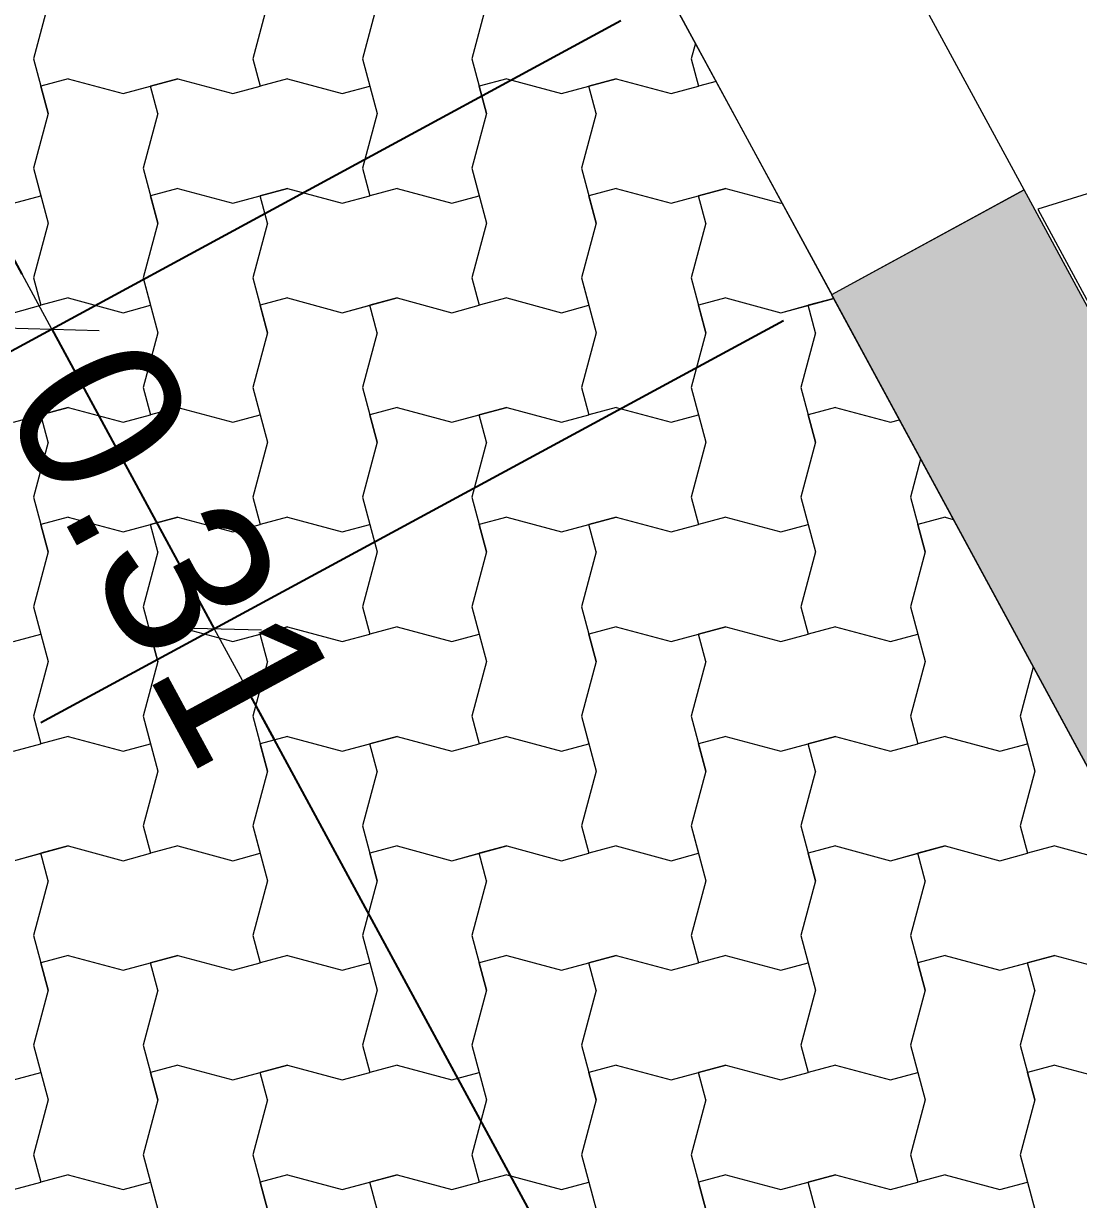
# Model space of a CAD drawing. Header units: metres. Extents: x -111189 to -108577, y -72951 to -72647.
# Drawn here: x -109760.565 to -109759.603, y -72922.163 to -72921.09 of the extents above; entities that cross this region are included whole.
import ezdxf

# ---------------------------------------------------------------- set-up
doc = ezdxf.new("R2010")
doc.units = ezdxf.units.M
doc.header["$MEASUREMENT"] = 0
doc.set_wipeout_variables(frame=1)
doc.linetypes.add('Wipeout_Contour', pattern=[1, 0, -1])
for name, color, linetype in [('00 - Muros - Pormenores', 7, 'Continuous'), ('02 - PASSEIOS', 7, 'Continuous'), ('07 - MUROS', 7, 'Continuous')]:
    doc.layers.add(name, color=color, linetype=linetype)
doc.styles.add('ESTILO_GERADO_3', font='AGENCYR.TTF')
doc.dimstyles.new('ESTILO_GERADO__2', dxfattribs={"dimtxt": 0.15, "dimasz": 0.057, "dimexe": 0.18, "dimexo": 0.05, "dimgap": 0, "dimtad": 1, "dimzin": 0, "dimdsep": 46, "dimtxsty": 'ESTILO_GERADO_3', "dimblk": 'ARROWHEAD_2', "dimblk1": 'ARROWHEAD_2', "dimblk2": 'ARROWHEAD_2', "dimcen": 0.09, "dimclrd": 7, "dimclre": 7, "dimclrt": 7, "dimadec": 0, "dimazin": 0, "dimtfac": 1, "dimtdec": 4, "dimtmove": 0, "dimatfit": 3, "dimfxl": 1, "dimtolj": 1, "dimtzin": 0, "dimarcsym": 0})

# ---------------------------------------------------------------- blocks, each defined once
blk = doc.blocks.new('Malha_3_1', base_point=(-111177.2485, -72920.6853))
at = {"color": 254, "linetype": 'Wipeout_Contour', "lineweight": 0, "ltscale": 531822.999304}
blk.add_wipeout([(-111177.2485, -72920.6853), (-111177.1758, -72920.8198), (-111172.8728, -72919.4822), (-111172.9173, -72919.3389)], dxfattribs=at).dxf.layer = '07 - MUROS'
at = {"layer": '07 - MUROS', "color": 7, "linetype": 'Continuous', "lineweight": 13, "flags": 128}
blk.add_lwpolyline([(-111177.2485, -72920.6853), (-111177.1758, -72920.8198), (-111174.6897, -72920.047), (-111174.7343, -72919.9038)], close=True, dxfattribs=at)
blk = doc.blocks.new('*X25', base_point=(-110957.0649, -73026.2797))
at = {"layer": '02 - PASSEIOS', "color": 253, "linetype": 'Continuous', "lineweight": 9}
for p, q in [((-111178.1515, -72920.498), (-111178.1649, -72920.548)), ((-111177.9515, -72920.498), (-111177.9649, -72920.548)), ((-111177.8515, -72920.498), (-111177.8649, -72920.548)), ((-111177.8515, -72920.498), (-111177.8649, -72920.548)), ((-111177.7515, -72920.498), (-111177.7649, -72920.548)), ((-111177.5611, -72920.5338), (-111177.5649, -72920.548)), ((-111178.1649, -72920.548), (-111178.1515, -72920.598)), ((-111177.9649, -72920.548), (-111177.9582, -72920.573)), ((-111177.8649, -72920.548), (-111177.8582, -72920.573)), ((-111177.8649, -72920.548), (-111177.8515, -72920.598)), ((-111177.7649, -72920.548), (-111177.7515, -72920.598)), ((-111177.5649, -72920.548), (-111177.5582, -72920.573)), ((-111178.1332, -72920.5663), (-111178.1582, -72920.573)), ((-111178.1332, -72920.5663), (-111178.1582, -72920.573)), ((-111178.1515, -72920.598), (-111178.1582, -72920.573)), ((-111178.1332, -72920.5663), (-111178.0832, -72920.5797)), ((-111178.1332, -72920.5663), (-111178.0832, -72920.5797)), ((-111178.0832, -72920.5797), (-111178.0332, -72920.5663)), ((-111178.0832, -72920.5797), (-111178.0582, -72920.573)), ((-111178.0332, -72920.5663), (-111178.0582, -72920.573)), ((-111178.0515, -72920.598), (-111178.0582, -72920.573)), ((-111178.0332, -72920.5663), (-111177.9832, -72920.5797)), ((-111178.0332, -72920.5663), (-111177.9832, -72920.5797)), ((-111177.9832, -72920.5797), (-111177.9582, -72920.573)), ((-111177.9832, -72920.5797), (-111177.9582, -72920.573)), ((-111177.9332, -72920.5663), (-111177.9582, -72920.573)), ((-111177.9332, -72920.5663), (-111177.8832, -72920.5797)), ((-111177.8832, -72920.5797), (-111177.8582, -72920.573)), ((-111177.7332, -72920.5663), (-111177.7582, -72920.573)), ((-111177.7332, -72920.5663), (-111177.7582, -72920.573)), ((-111177.7515, -72920.598), (-111177.7582, -72920.573)), ((-111177.7332, -72920.5663), (-111177.6832, -72920.5797)), ((-111177.7332, -72920.5663), (-111177.6832, -72920.5797)), ((-111177.6832, -72920.5797), (-111177.6332, -72920.5663)), ((-111177.6832, -72920.5797), (-111177.6582, -72920.573)), ((-111177.6332, -72920.5663), (-111177.6582, -72920.573)), ((-111177.6515, -72920.598), (-111177.6582, -72920.573)), ((-111177.6332, -72920.5663), (-111177.5832, -72920.5797)), ((-111177.6332, -72920.5663), (-111177.5832, -72920.5797)), ((-111177.5832, -72920.5797), (-111177.5582, -72920.573)), ((-111177.5832, -72920.5797), (-111177.5582, -72920.573)), ((-111177.5421, -72920.5687), (-111177.5582, -72920.573)), ((-111178.1515, -72920.598), (-111178.1649, -72920.648)), ((-111178.1515, -72920.598), (-111178.1649, -72920.648)), ((-111178.0515, -72920.598), (-111178.0649, -72920.648)), ((-111177.8515, -72920.598), (-111177.8649, -72920.648)), ((-111177.7515, -72920.598), (-111177.7649, -72920.648)), ((-111177.7515, -72920.598), (-111177.7649, -72920.648)), ((-111177.6515, -72920.598), (-111177.6649, -72920.648)), ((-111178.1649, -72920.648), (-111178.1582, -72920.673)), ((-111178.1649, -72920.648), (-111178.1515, -72920.698)), ((-111178.0649, -72920.648), (-111178.0515, -72920.698)), ((-111177.8649, -72920.648), (-111177.8582, -72920.673)), ((-111177.7649, -72920.648), (-111177.7582, -72920.673)), ((-111177.7649, -72920.648), (-111177.7515, -72920.698)), ((-111177.6649, -72920.648), (-111177.6515, -72920.698)), ((-111178.0332, -72920.6663), (-111178.0582, -72920.673)), ((-111178.0332, -72920.6663), (-111178.0582, -72920.673)), ((-111178.0332, -72920.6663), (-111177.9832, -72920.6797)), ((-111178.0332, -72920.6663), (-111177.9832, -72920.6797)), ((-111177.9832, -72920.6797), (-111177.9332, -72920.6663)), ((-111177.9332, -72920.6663), (-111177.9582, -72920.673)), ((-111177.9332, -72920.6663), (-111177.8832, -72920.6797)), ((-111177.9332, -72920.6663), (-111177.8832, -72920.6797)), ((-111177.8332, -72920.6663), (-111177.8582, -72920.673)), ((-111177.8332, -72920.6663), (-111177.7832, -72920.6797)), ((-111177.6332, -72920.6663), (-111177.6582, -72920.673)), ((-111177.6332, -72920.6663), (-111177.6582, -72920.673)), ((-111177.6332, -72920.6663), (-111177.5832, -72920.6797)), ((-111177.6332, -72920.6663), (-111177.5832, -72920.6797)), ((-111177.5832, -72920.6797), (-111177.5332, -72920.6663)), ((-111177.5332, -72920.6663), (-111177.5582, -72920.673)), ((-111177.5332, -72920.6663), (-111177.4832, -72920.6797)), ((-111177.5332, -72920.6663), (-111177.4832, -72920.6797)), ((-111178.1832, -72920.6797), (-111178.1582, -72920.673)), ((-111178.0515, -72920.698), (-111178.0582, -72920.673)), ((-111177.9832, -72920.6797), (-111177.9582, -72920.673)), ((-111177.9515, -72920.698), (-111177.9582, -72920.673)), ((-111177.8832, -72920.6797), (-111177.8582, -72920.673)), ((-111177.8832, -72920.6797), (-111177.8582, -72920.673)), ((-111177.7832, -72920.6797), (-111177.7582, -72920.673)), ((-111177.6515, -72920.698), (-111177.6582, -72920.673)), ((-111177.5832, -72920.6797), (-111177.5582, -72920.673)), ((-111177.5515, -72920.698), (-111177.5582, -72920.673)), ((-111177.4832, -72920.6797), (-111177.4822, -72920.6795)), ((-111177.4832, -72920.6797), (-111177.4822, -72920.6795)), ((-111178.1515, -72920.698), (-111178.1649, -72920.748)), ((-111178.0515, -72920.698), (-111178.0649, -72920.748)), ((-111178.0515, -72920.698), (-111178.0649, -72920.748)), ((-111177.9515, -72920.698), (-111177.9649, -72920.748)), ((-111177.7515, -72920.698), (-111177.7649, -72920.748)), ((-111177.6515, -72920.698), (-111177.6649, -72920.748)), ((-111177.6515, -72920.698), (-111177.6649, -72920.748)), ((-111177.5515, -72920.698), (-111177.5649, -72920.748)), ((-111178.1649, -72920.748), (-111178.1582, -72920.773)), ((-111178.0649, -72920.748), (-111178.0582, -72920.773)), ((-111178.0649, -72920.748), (-111178.0515, -72920.798)), ((-111177.9649, -72920.748), (-111177.9515, -72920.798)), ((-111177.7649, -72920.748), (-111177.7582, -72920.773)), ((-111177.6649, -72920.748), (-111177.6582, -72920.773)), ((-111177.6649, -72920.748), (-111177.6515, -72920.798)), ((-111177.5649, -72920.748), (-111177.5515, -72920.798)), ((-111178.1332, -72920.7663), (-111178.1582, -72920.773)), ((-111178.1332, -72920.7663), (-111178.0832, -72920.7797)), ((-111177.9332, -72920.7663), (-111177.9582, -72920.773)), ((-111177.9332, -72920.7663), (-111177.9582, -72920.773)), ((-111177.9332, -72920.7663), (-111177.8832, -72920.7797)), ((-111177.9332, -72920.7663), (-111177.8832, -72920.7797)), ((-111177.8832, -72920.7797), (-111177.8332, -72920.7663)), ((-111177.8332, -72920.7663), (-111177.8582, -72920.773)), ((-111177.8332, -72920.7663), (-111177.7832, -72920.7797)), ((-111177.8332, -72920.7663), (-111177.7832, -72920.7797)), ((-111177.7332, -72920.7663), (-111177.7582, -72920.773)), ((-111177.7332, -72920.7663), (-111177.6832, -72920.7797)), ((-111177.5332, -72920.7663), (-111177.5582, -72920.773)), ((-111177.5332, -72920.7663), (-111177.5582, -72920.773)), ((-111177.5332, -72920.7663), (-111177.4832, -72920.7797)), ((-111177.5332, -72920.7663), (-111177.4832, -72920.7797)), ((-111177.4832, -72920.7797), (-111177.4349, -72920.7668)), ((-111177.4349, -72920.7668), (-111177.4582, -72920.773)), ((-111178.1832, -72920.7797), (-111178.1582, -72920.773)), ((-111178.1832, -72920.7797), (-111178.1582, -72920.773)), ((-111178.0832, -72920.7797), (-111178.0582, -72920.773)), ((-111177.9515, -72920.798), (-111177.9582, -72920.773)), ((-111177.8832, -72920.7797), (-111177.8582, -72920.773)), ((-111177.8515, -72920.798), (-111177.8582, -72920.773)), ((-111177.7832, -72920.7797), (-111177.7582, -72920.773)), ((-111177.7832, -72920.7797), (-111177.7582, -72920.773)), ((-111177.6832, -72920.7797), (-111177.6582, -72920.773)), ((-111177.5515, -72920.798), (-111177.5582, -72920.773)), ((-111177.4832, -72920.7797), (-111177.4582, -72920.773)), ((-111177.4515, -72920.798), (-111177.4582, -72920.773)), ((-111178.0515, -72920.798), (-111178.0649, -72920.848)), ((-111177.9515, -72920.798), (-111177.9649, -72920.848)), ((-111177.9515, -72920.798), (-111177.9649, -72920.848)), ((-111177.8515, -72920.798), (-111177.8649, -72920.848)), ((-111177.6515, -72920.798), (-111177.6649, -72920.848)), ((-111177.5515, -72920.798), (-111177.5649, -72920.848)), ((-111177.5515, -72920.798), (-111177.5649, -72920.848)), ((-111177.4515, -72920.798), (-111177.4649, -72920.848)), ((-111178.0649, -72920.848), (-111178.0582, -72920.873)), ((-111177.9649, -72920.848), (-111177.9582, -72920.873)), ((-111177.9649, -72920.848), (-111177.9515, -72920.898)), ((-111177.8649, -72920.848), (-111177.8515, -72920.898)), ((-111177.6649, -72920.848), (-111177.6582, -72920.873)), ((-111177.5649, -72920.848), (-111177.5582, -72920.873)), ((-111177.5649, -72920.848), (-111177.5515, -72920.898)), ((-111177.4649, -72920.848), (-111177.4515, -72920.898)), ((-111178.1832, -72920.8797), (-111178.1332, -72920.8663)), ((-111178.1832, -72920.8797), (-111178.1582, -72920.873)), ((-111178.1332, -72920.8663), (-111178.1582, -72920.873)), ((-111178.1515, -72920.898), (-111178.1582, -72920.873)), ((-111178.1332, -72920.8663), (-111178.0832, -72920.8797)), ((-111178.1332, -72920.8663), (-111178.0832, -72920.8797)), ((-111178.0832, -72920.8797), (-111178.0582, -72920.873)), ((-111178.0832, -72920.8797), (-111178.0582, -72920.873)), ((-111178.0332, -72920.8663), (-111178.0582, -72920.873)), ((-111178.0332, -72920.8663), (-111177.9832, -72920.8797)), ((-111177.9832, -72920.8797), (-111177.9582, -72920.873)), ((-111177.8332, -72920.8663), (-111177.8582, -72920.873)), ((-111177.8332, -72920.8663), (-111177.8582, -72920.873)), ((-111177.8515, -72920.898), (-111177.8582, -72920.873)), ((-111177.8332, -72920.8663), (-111177.7832, -72920.8797)), ((-111177.8332, -72920.8663), (-111177.7832, -72920.8797)), ((-111177.7832, -72920.8797), (-111177.7332, -72920.8663)), ((-111177.7832, -72920.8797), (-111177.7582, -72920.873)), ((-111177.7332, -72920.8663), (-111177.7582, -72920.873)), ((-111177.7515, -72920.898), (-111177.7582, -72920.873)), ((-111177.7332, -72920.8663), (-111177.6832, -72920.8797)), ((-111177.7332, -72920.8663), (-111177.6832, -72920.8797)), ((-111177.6832, -72920.8797), (-111177.6582, -72920.873)), ((-111177.6832, -72920.8797), (-111177.6582, -72920.873)), ((-111177.6332, -72920.8663), (-111177.6582, -72920.873)), ((-111177.6332, -72920.8663), (-111177.5832, -72920.8797)), ((-111177.5832, -72920.8797), (-111177.5582, -72920.873)), ((-111177.4332, -72920.8663), (-111177.4582, -72920.873)), ((-111177.4332, -72920.8663), (-111177.4582, -72920.873)), ((-111177.4515, -72920.898), (-111177.4582, -72920.873)), ((-111177.4332, -72920.8663), (-111177.3832, -72920.8797)), ((-111177.4332, -72920.8663), (-111177.3832, -72920.8797)), ((-111177.3832, -72920.8797), (-111177.3749, -72920.8775)), ((-111177.3832, -72920.8797), (-111177.3749, -72920.8775)), ((-111178.1515, -72920.898), (-111178.1649, -72920.948)), ((-111177.9515, -72920.898), (-111177.9649, -72920.948)), ((-111177.8515, -72920.898), (-111177.8649, -72920.948)), ((-111177.8515, -72920.898), (-111177.8649, -72920.948)), ((-111177.7515, -72920.898), (-111177.7649, -72920.948)), ((-111177.5515, -72920.898), (-111177.5649, -72920.948)), ((-111177.4515, -72920.898), (-111177.4649, -72920.948)), ((-111177.4515, -72920.898), (-111177.4649, -72920.948)), ((-111177.3556, -72920.9133), (-111177.3649, -72920.948)), ((-111178.1649, -72920.948), (-111178.1515, -72920.998)), ((-111177.9649, -72920.948), (-111177.9582, -72920.973)), ((-111177.8649, -72920.948), (-111177.8582, -72920.973)), ((-111177.8649, -72920.948), (-111177.8515, -72920.998)), ((-111177.7649, -72920.948), (-111177.7515, -72920.998)), ((-111177.5649, -72920.948), (-111177.5582, -72920.973)), ((-111177.4649, -72920.948), (-111177.4582, -72920.973)), ((-111177.4649, -72920.948), (-111177.4515, -72920.998)), ((-111177.3649, -72920.948), (-111177.3515, -72920.998)), ((-111178.1332, -72920.9663), (-111178.1582, -72920.973)), ((-111178.1332, -72920.9663), (-111178.1582, -72920.973)), ((-111178.1332, -72920.9663), (-111178.0832, -72920.9797)), ((-111178.1332, -72920.9663), (-111178.0832, -72920.9797)), ((-111178.0832, -72920.9797), (-111178.0332, -72920.9663)), ((-111178.0332, -72920.9663), (-111178.0582, -72920.973)), ((-111178.0332, -72920.9663), (-111177.9832, -72920.9797)), ((-111178.0332, -72920.9663), (-111177.9832, -72920.9797)), ((-111177.9332, -72920.9663), (-111177.9582, -72920.973)), ((-111177.9332, -72920.9663), (-111177.8832, -72920.9797)), ((-111177.7332, -72920.9663), (-111177.7582, -72920.973)), ((-111177.7332, -72920.9663), (-111177.7582, -72920.973)), ((-111177.7332, -72920.9663), (-111177.6832, -72920.9797)), ((-111177.7332, -72920.9663), (-111177.6832, -72920.9797)), ((-111177.6832, -72920.9797), (-111177.6332, -72920.9663)), ((-111177.6332, -72920.9663), (-111177.6582, -72920.973)), ((-111177.6332, -72920.9663), (-111177.5832, -72920.9797)), ((-111177.6332, -72920.9663), (-111177.5832, -72920.9797)), ((-111177.5332, -72920.9663), (-111177.5582, -72920.973)), ((-111177.5332, -72920.9663), (-111177.4832, -72920.9797)), ((-111177.3332, -72920.9663), (-111177.3582, -72920.973)), ((-111177.3332, -72920.9663), (-111177.3582, -72920.973)), ((-111177.3332, -72920.9663), (-111177.3258, -72920.9683)), ((-111177.3332, -72920.9663), (-111177.3258, -72920.9683)), ((-111178.1515, -72920.998), (-111178.1582, -72920.973)), ((-111178.0832, -72920.9797), (-111178.0582, -72920.973)), ((-111178.0515, -72920.998), (-111178.0582, -72920.973)), ((-111177.9832, -72920.9797), (-111177.9582, -72920.973)), ((-111177.9832, -72920.9797), (-111177.9582, -72920.973)), ((-111177.8832, -72920.9797), (-111177.8582, -72920.973)), ((-111177.7515, -72920.998), (-111177.7582, -72920.973)), ((-111177.6832, -72920.9797), (-111177.6582, -72920.973)), ((-111177.6515, -72920.998), (-111177.6582, -72920.973)), ((-111177.5832, -72920.9797), (-111177.5582, -72920.973)), ((-111177.5832, -72920.9797), (-111177.5582, -72920.973)), ((-111177.4832, -72920.9797), (-111177.4582, -72920.973)), ((-111177.3515, -72920.998), (-111177.3582, -72920.973)), ((-111178.1515, -72920.998), (-111178.1649, -72921.048)), ((-111178.1515, -72920.998), (-111178.1649, -72921.048)), ((-111178.0515, -72920.998), (-111178.0649, -72921.048)), ((-111177.8515, -72920.998), (-111177.8649, -72921.048)), ((-111177.7515, -72920.998), (-111177.7649, -72921.048)), ((-111177.7515, -72920.998), (-111177.7649, -72921.048)), ((-111177.6515, -72920.998), (-111177.6649, -72921.048)), ((-111177.4515, -72920.998), (-111177.4649, -72921.048)), ((-111177.3515, -72920.998), (-111177.3649, -72921.048)), ((-111177.3515, -72920.998), (-111177.3649, -72921.048)), ((-111178.1649, -72921.048), (-111178.1582, -72921.073)), ((-111178.1649, -72921.048), (-111178.1515, -72921.098)), ((-111178.0649, -72921.048), (-111178.0515, -72921.098)), ((-111177.8649, -72921.048), (-111177.8582, -72921.073)), ((-111177.7649, -72921.048), (-111177.7582, -72921.073)), ((-111177.7649, -72921.048), (-111177.7515, -72921.098)), ((-111177.6649, -72921.048), (-111177.6515, -72921.098)), ((-111177.4649, -72921.048), (-111177.4582, -72921.073)), ((-111177.3649, -72921.048), (-111177.3582, -72921.073)), ((-111177.3649, -72921.048), (-111177.3515, -72921.098)), ((-111178.0332, -72921.0663), (-111178.0582, -72921.073)), ((-111178.0332, -72921.0663), (-111178.0582, -72921.073)), ((-111178.0332, -72921.0663), (-111177.9832, -72921.0797)), ((-111178.0332, -72921.0663), (-111177.9832, -72921.0797)), ((-111177.9832, -72921.0797), (-111177.9332, -72921.0663)), ((-111177.9332, -72921.0663), (-111177.9582, -72921.073)), ((-111177.9332, -72921.0663), (-111177.8832, -72921.0797)), ((-111177.9332, -72921.0663), (-111177.8832, -72921.0797)), ((-111177.8332, -72921.0663), (-111177.8582, -72921.073)), ((-111177.8332, -72921.0663), (-111177.7832, -72921.0797)), ((-111177.6332, -72921.0663), (-111177.6582, -72921.073)), ((-111177.6332, -72921.0663), (-111177.6582, -72921.073)), ((-111177.6332, -72921.0663), (-111177.5832, -72921.0797)), ((-111177.6332, -72921.0663), (-111177.5832, -72921.0797)), ((-111177.5832, -72921.0797), (-111177.5332, -72921.0663)), ((-111177.5332, -72921.0663), (-111177.5582, -72921.073)), ((-111177.5332, -72921.0663), (-111177.4832, -72921.0797)), ((-111177.5332, -72921.0663), (-111177.4832, -72921.0797)), ((-111177.4332, -72921.0663), (-111177.4582, -72921.073)), ((-111177.4332, -72921.0663), (-111177.3832, -72921.0797)), ((-111178.1832, -72921.0797), (-111178.1582, -72921.073)), ((-111178.0515, -72921.098), (-111178.0582, -72921.073)), ((-111177.9832, -72921.0797), (-111177.9582, -72921.073)), ((-111177.9515, -72921.098), (-111177.9582, -72921.073)), ((-111177.8832, -72921.0797), (-111177.8582, -72921.073)), ((-111177.8832, -72921.0797), (-111177.8582, -72921.073)), ((-111177.7832, -72921.0797), (-111177.7582, -72921.073)), ((-111177.6515, -72921.098), (-111177.6582, -72921.073)), ((-111177.5832, -72921.0797), (-111177.5582, -72921.073)), ((-111177.5515, -72921.098), (-111177.5582, -72921.073)), ((-111177.4832, -72921.0797), (-111177.4582, -72921.073)), ((-111177.4832, -72921.0797), (-111177.4582, -72921.073)), ((-111177.3832, -72921.0797), (-111177.3582, -72921.073)), ((-111178.1515, -72921.098), (-111178.1649, -72921.148)), ((-111178.0515, -72921.098), (-111178.0649, -72921.148)), ((-111178.0515, -72921.098), (-111178.0649, -72921.148)), ((-111177.9515, -72921.098), (-111177.9649, -72921.148)), ((-111177.7515, -72921.098), (-111177.7649, -72921.148)), ((-111177.6515, -72921.098), (-111177.6649, -72921.148)), ((-111177.6515, -72921.098), (-111177.6649, -72921.148)), ((-111177.5515, -72921.098), (-111177.5649, -72921.148)), ((-111177.3515, -72921.098), (-111177.3649, -72921.148)), ((-111177.2528, -72921.103), (-111177.2649, -72921.148)), ((-111177.2528, -72921.103), (-111177.2649, -72921.148)), ((-111178.1649, -72921.148), (-111178.1582, -72921.173)), ((-111178.0649, -72921.148), (-111178.0582, -72921.173)), ((-111178.0649, -72921.148), (-111178.0515, -72921.198)), ((-111177.9649, -72921.148), (-111177.9515, -72921.198)), ((-111177.7649, -72921.148), (-111177.7582, -72921.173)), ((-111177.6649, -72921.148), (-111177.6582, -72921.173)), ((-111177.6649, -72921.148), (-111177.6515, -72921.198)), ((-111177.5649, -72921.148), (-111177.5515, -72921.198)), ((-111177.3649, -72921.148), (-111177.3582, -72921.173)), ((-111177.2649, -72921.148), (-111177.2582, -72921.173)), ((-111177.2649, -72921.148), (-111177.2515, -72921.198)), ((-111178.1832, -72921.1797), (-111178.1582, -72921.173)), ((-111178.1832, -72921.1797), (-111178.1582, -72921.173)), ((-111178.1332, -72921.1663), (-111178.1582, -72921.173)), ((-111178.1332, -72921.1663), (-111178.0832, -72921.1797)), ((-111178.0832, -72921.1797), (-111178.0582, -72921.173)), ((-111177.9332, -72921.1663), (-111177.9582, -72921.173)), ((-111177.9332, -72921.1663), (-111177.9582, -72921.173)), ((-111177.9515, -72921.198), (-111177.9582, -72921.173)), ((-111177.9332, -72921.1663), (-111177.8832, -72921.1797)), ((-111177.9332, -72921.1663), (-111177.8832, -72921.1797)), ((-111177.8832, -72921.1797), (-111177.8332, -72921.1663)), ((-111177.8832, -72921.1797), (-111177.8582, -72921.173)), ((-111177.8332, -72921.1663), (-111177.8582, -72921.173)), ((-111177.8515, -72921.198), (-111177.8582, -72921.173)), ((-111177.8332, -72921.1663), (-111177.7832, -72921.1797)), ((-111177.8332, -72921.1663), (-111177.7832, -72921.1797)), ((-111177.7832, -72921.1797), (-111177.7582, -72921.173)), ((-111177.7832, -72921.1797), (-111177.7582, -72921.173)), ((-111177.7332, -72921.1663), (-111177.7582, -72921.173)), ((-111177.7332, -72921.1663), (-111177.6832, -72921.1797)), ((-111177.6832, -72921.1797), (-111177.6582, -72921.173)), ((-111177.5332, -72921.1663), (-111177.5582, -72921.173)), ((-111177.5332, -72921.1663), (-111177.5582, -72921.173)), ((-111177.5515, -72921.198), (-111177.5582, -72921.173)), ((-111177.5332, -72921.1663), (-111177.4832, -72921.1797)), ((-111177.5332, -72921.1663), (-111177.4832, -72921.1797)), ((-111177.4832, -72921.1797), (-111177.4332, -72921.1663)), ((-111177.4832, -72921.1797), (-111177.4582, -72921.173)), ((-111177.4332, -72921.1663), (-111177.4582, -72921.173)), ((-111177.4515, -72921.198), (-111177.4582, -72921.173)), ((-111177.4332, -72921.1663), (-111177.3832, -72921.1797)), ((-111177.4332, -72921.1663), (-111177.3832, -72921.1797)), ((-111177.3832, -72921.1797), (-111177.3582, -72921.173)), ((-111177.3832, -72921.1797), (-111177.3582, -72921.173)), ((-111177.3332, -72921.1663), (-111177.3582, -72921.173)), ((-111177.3332, -72921.1663), (-111177.2832, -72921.1797)), ((-111177.2832, -72921.1797), (-111177.2582, -72921.173)), ((-111178.0515, -72921.198), (-111178.0649, -72921.248)), ((-111177.9515, -72921.198), (-111177.9649, -72921.248)), ((-111177.9515, -72921.198), (-111177.9649, -72921.248)), ((-111177.8515, -72921.198), (-111177.8649, -72921.248)), ((-111177.6515, -72921.198), (-111177.6649, -72921.248)), ((-111177.5515, -72921.198), (-111177.5649, -72921.248)), ((-111177.5515, -72921.198), (-111177.5649, -72921.248)), ((-111177.4515, -72921.198), (-111177.4649, -72921.248)), ((-111177.2515, -72921.198), (-111177.2649, -72921.248)), ((-111178.0649, -72921.248), (-111178.0582, -72921.273)), ((-111177.9649, -72921.248), (-111177.9582, -72921.273)), ((-111177.9649, -72921.248), (-111177.9515, -72921.298)), ((-111177.8649, -72921.248), (-111177.8515, -72921.298)), ((-111177.6649, -72921.248), (-111177.6582, -72921.273)), ((-111177.5649, -72921.248), (-111177.5582, -72921.273)), ((-111177.5649, -72921.248), (-111177.5515, -72921.298)), ((-111177.4649, -72921.248), (-111177.4515, -72921.298)), ((-111177.2649, -72921.248), (-111177.2582, -72921.273)), ((-111178.1832, -72921.2797), (-111178.1332, -72921.2663)), ((-111178.1332, -72921.2663), (-111178.1582, -72921.273)), ((-111178.1332, -72921.2663), (-111178.0832, -72921.2797)), ((-111178.1332, -72921.2663), (-111178.0832, -72921.2797)), ((-111178.0332, -72921.2663), (-111178.0582, -72921.273)), ((-111178.0332, -72921.2663), (-111177.9832, -72921.2797)), ((-111177.8332, -72921.2663), (-111177.8582, -72921.273)), ((-111177.8332, -72921.2663), (-111177.8582, -72921.273)), ((-111177.8332, -72921.2663), (-111177.7832, -72921.2797)), ((-111177.8332, -72921.2663), (-111177.7832, -72921.2797)), ((-111177.7832, -72921.2797), (-111177.7332, -72921.2663)), ((-111177.7332, -72921.2663), (-111177.7582, -72921.273)), ((-111177.7332, -72921.2663), (-111177.6832, -72921.2797)), ((-111177.7332, -72921.2663), (-111177.6832, -72921.2797)), ((-111177.6332, -72921.2663), (-111177.6582, -72921.273)), ((-111177.6332, -72921.2663), (-111177.5832, -72921.2797)), ((-111177.4332, -72921.2663), (-111177.4582, -72921.273)), ((-111177.4332, -72921.2663), (-111177.4582, -72921.273)), ((-111177.4332, -72921.2663), (-111177.3832, -72921.2797)), ((-111177.4332, -72921.2663), (-111177.3832, -72921.2797)), ((-111177.3832, -72921.2797), (-111177.3332, -72921.2663)), ((-111177.3332, -72921.2663), (-111177.3582, -72921.273)), ((-111177.3332, -72921.2663), (-111177.2832, -72921.2797)), ((-111177.3332, -72921.2663), (-111177.2832, -72921.2797)), ((-111177.2332, -72921.2663), (-111177.2582, -72921.273)), ((-111177.2332, -72921.2663), (-111177.1832, -72921.2797)), ((-111178.1832, -72921.2797), (-111178.1582, -72921.273)), ((-111178.1515, -72921.298), (-111178.1582, -72921.273)), ((-111178.0832, -72921.2797), (-111178.0582, -72921.273)), ((-111178.0832, -72921.2797), (-111178.0582, -72921.273)), ((-111177.9832, -72921.2797), (-111177.9582, -72921.273)), ((-111177.8515, -72921.298), (-111177.8582, -72921.273)), ((-111177.7832, -72921.2797), (-111177.7582, -72921.273)), ((-111177.7515, -72921.298), (-111177.7582, -72921.273)), ((-111177.6832, -72921.2797), (-111177.6582, -72921.273)), ((-111177.6832, -72921.2797), (-111177.6582, -72921.273)), ((-111177.5832, -72921.2797), (-111177.5582, -72921.273)), ((-111177.4515, -72921.298), (-111177.4582, -72921.273)), ((-111177.3832, -72921.2797), (-111177.3582, -72921.273)), ((-111177.3515, -72921.298), (-111177.3582, -72921.273)), ((-111177.2832, -72921.2797), (-111177.2582, -72921.273)), ((-111177.2832, -72921.2797), (-111177.2582, -72921.273)), ((-111178.1515, -72921.298), (-111178.1649, -72921.348)), ((-111177.9515, -72921.298), (-111177.9649, -72921.348)), ((-111177.8515, -72921.298), (-111177.8649, -72921.348)), ((-111177.8515, -72921.298), (-111177.8649, -72921.348)), ((-111177.7515, -72921.298), (-111177.7649, -72921.348)), ((-111177.5515, -72921.298), (-111177.5649, -72921.348)), ((-111177.4515, -72921.298), (-111177.4649, -72921.348)), ((-111177.4515, -72921.298), (-111177.4649, -72921.348)), ((-111177.3515, -72921.298), (-111177.3649, -72921.348)), ((-111178.1649, -72921.348), (-111178.1515, -72921.398)), ((-111177.9649, -72921.348), (-111177.9582, -72921.373)), ((-111177.8649, -72921.348), (-111177.8582, -72921.373)), ((-111177.8649, -72921.348), (-111177.8515, -72921.398)), ((-111177.7649, -72921.348), (-111177.7515, -72921.398)), ((-111177.5649, -72921.348), (-111177.5582, -72921.373)), ((-111177.4649, -72921.348), (-111177.4582, -72921.373)), ((-111177.4649, -72921.348), (-111177.4515, -72921.398)), ((-111177.3649, -72921.348), (-111177.3515, -72921.398)), ((-111178.1332, -72921.3663), (-111178.1582, -72921.373)), ((-111178.1332, -72921.3663), (-111178.1582, -72921.373)), ((-111178.1332, -72921.3663), (-111178.0832, -72921.3797)), ((-111178.1332, -72921.3663), (-111178.0832, -72921.3797)), ((-111178.0832, -72921.3797), (-111178.0332, -72921.3663)), ((-111178.0332, -72921.3663), (-111178.0582, -72921.373)), ((-111178.0332, -72921.3663), (-111177.9832, -72921.3797)), ((-111178.0332, -72921.3663), (-111177.9832, -72921.3797)), ((-111177.9332, -72921.3663), (-111177.9582, -72921.373)), ((-111177.9332, -72921.3663), (-111177.8832, -72921.3797)), ((-111177.7332, -72921.3663), (-111177.7582, -72921.373)), ((-111177.7332, -72921.3663), (-111177.7582, -72921.373)), ((-111177.7332, -72921.3663), (-111177.6832, -72921.3797)), ((-111177.7332, -72921.3663), (-111177.6832, -72921.3797)), ((-111177.6832, -72921.3797), (-111177.6332, -72921.3663)), ((-111177.6332, -72921.3663), (-111177.6582, -72921.373)), ((-111177.6332, -72921.3663), (-111177.5832, -72921.3797)), ((-111177.6332, -72921.3663), (-111177.5832, -72921.3797)), ((-111177.5332, -72921.3663), (-111177.5582, -72921.373)), ((-111177.5332, -72921.3663), (-111177.4832, -72921.3797)), ((-111177.3332, -72921.3663), (-111177.3582, -72921.373)), ((-111177.3332, -72921.3663), (-111177.3582, -72921.373)), ((-111177.3332, -72921.3663), (-111177.2832, -72921.3797)), ((-111177.3332, -72921.3663), (-111177.2832, -72921.3797)), ((-111177.2832, -72921.3797), (-111177.2332, -72921.3663)), ((-111177.2332, -72921.3663), (-111177.2582, -72921.373)), ((-111177.2332, -72921.3663), (-111177.1832, -72921.3797)), ((-111177.2332, -72921.3663), (-111177.1832, -72921.3797)), ((-111178.1515, -72921.398), (-111178.1582, -72921.373)), ((-111178.0832, -72921.3797), (-111178.0582, -72921.373)), ((-111178.0515, -72921.398), (-111178.0582, -72921.373)), ((-111177.9832, -72921.3797), (-111177.9582, -72921.373)), ((-111177.9832, -72921.3797), (-111177.9582, -72921.373)), ((-111177.8832, -72921.3797), (-111177.8582, -72921.373)), ((-111177.7515, -72921.398), (-111177.7582, -72921.373)), ((-111177.6832, -72921.3797), (-111177.6582, -72921.373)), ((-111177.6515, -72921.398), (-111177.6582, -72921.373)), ((-111177.5832, -72921.3797), (-111177.5582, -72921.373)), ((-111177.5832, -72921.3797), (-111177.5582, -72921.373)), ((-111177.4832, -72921.3797), (-111177.4582, -72921.373)), ((-111177.3515, -72921.398), (-111177.3582, -72921.373)), ((-111177.2832, -72921.3797), (-111177.2582, -72921.373)), ((-111177.2515, -72921.398), (-111177.2582, -72921.373)), ((-111178.1515, -72921.398), (-111178.1649, -72921.448)), ((-111178.1515, -72921.398), (-111178.1649, -72921.448)), ((-111178.0515, -72921.398), (-111178.0649, -72921.448)), ((-111177.8515, -72921.398), (-111177.8649, -72921.448)), ((-111177.7515, -72921.398), (-111177.7649, -72921.448)), ((-111177.7515, -72921.398), (-111177.7649, -72921.448)), ((-111177.6515, -72921.398), (-111177.6649, -72921.448)), ((-111177.4515, -72921.398), (-111177.4649, -72921.448)), ((-111177.3515, -72921.398), (-111177.3649, -72921.448)), ((-111177.3515, -72921.398), (-111177.3649, -72921.448)), ((-111177.2515, -72921.398), (-111177.2649, -72921.448)), ((-111178.1649, -72921.448), (-111178.1582, -72921.473)), ((-111178.1649, -72921.448), (-111178.1515, -72921.498)), ((-111178.0649, -72921.448), (-111178.0515, -72921.498)), ((-111177.8649, -72921.448), (-111177.8582, -72921.473)), ((-111177.7649, -72921.448), (-111177.7582, -72921.473)), ((-111177.7649, -72921.448), (-111177.7515, -72921.498)), ((-111177.6649, -72921.448), (-111177.6515, -72921.498)), ((-111177.4649, -72921.448), (-111177.4582, -72921.473)), ((-111177.3649, -72921.448), (-111177.3582, -72921.473)), ((-111177.3649, -72921.448), (-111177.3515, -72921.498)), ((-111177.2649, -72921.448), (-111177.2515, -72921.498)), ((-111178.1832, -72921.4797), (-111178.1582, -72921.473)), ((-111178.0332, -72921.4663), (-111178.0582, -72921.473)), ((-111178.0332, -72921.4663), (-111178.0582, -72921.473)), ((-111178.0515, -72921.498), (-111178.0582, -72921.473)), ((-111178.0332, -72921.4663), (-111177.9832, -72921.4797)), ((-111178.0332, -72921.4663), (-111177.9832, -72921.4797)), ((-111177.9832, -72921.4797), (-111177.9332, -72921.4663)), ((-111177.9832, -72921.4797), (-111177.9582, -72921.473)), ((-111177.9332, -72921.4663), (-111177.9582, -72921.473)), ((-111177.9515, -72921.498), (-111177.9582, -72921.473)), ((-111177.9332, -72921.4663), (-111177.8832, -72921.4797)), ((-111177.9332, -72921.4663), (-111177.8832, -72921.4797)), ((-111177.8832, -72921.4797), (-111177.8582, -72921.473)), ((-111177.8832, -72921.4797), (-111177.8582, -72921.473)), ((-111177.8332, -72921.4663), (-111177.8582, -72921.473)), ((-111177.8332, -72921.4663), (-111177.7832, -72921.4797)), ((-111177.7832, -72921.4797), (-111177.7582, -72921.473)), ((-111177.6332, -72921.4663), (-111177.6582, -72921.473)), ((-111177.6332, -72921.4663), (-111177.6582, -72921.473)), ((-111177.6515, -72921.498), (-111177.6582, -72921.473)), ((-111177.6332, -72921.4663), (-111177.5832, -72921.4797)), ((-111177.6332, -72921.4663), (-111177.5832, -72921.4797)), ((-111177.5832, -72921.4797), (-111177.5332, -72921.4663)), ((-111177.5832, -72921.4797), (-111177.5582, -72921.473)), ((-111177.5332, -72921.4663), (-111177.5582, -72921.473)), ((-111177.5515, -72921.498), (-111177.5582, -72921.473)), ((-111177.5332, -72921.4663), (-111177.4832, -72921.4797)), ((-111177.5332, -72921.4663), (-111177.4832, -72921.4797)), ((-111177.4832, -72921.4797), (-111177.4582, -72921.473)), ((-111177.4832, -72921.4797), (-111177.4582, -72921.473)), ((-111177.4332, -72921.4663), (-111177.4582, -72921.473)), ((-111177.4332, -72921.4663), (-111177.3832, -72921.4797)), ((-111177.3832, -72921.4797), (-111177.3582, -72921.473)), ((-111177.2332, -72921.4663), (-111177.2582, -72921.473)), ((-111177.2332, -72921.4663), (-111177.2582, -72921.473)), ((-111177.2515, -72921.498), (-111177.2582, -72921.473)), ((-111177.2332, -72921.4663), (-111177.1832, -72921.4797)), ((-111177.2332, -72921.4663), (-111177.1832, -72921.4797)), ((-111178.1515, -72921.498), (-111178.1649, -72921.548)), ((-111178.0515, -72921.498), (-111178.0649, -72921.548)), ((-111178.0515, -72921.498), (-111178.0649, -72921.548)), ((-111177.9515, -72921.498), (-111177.9649, -72921.548)), ((-111177.7515, -72921.498), (-111177.7649, -72921.548)), ((-111177.6515, -72921.498), (-111177.6649, -72921.548)), ((-111177.6515, -72921.498), (-111177.6649, -72921.548)), ((-111177.5515, -72921.498), (-111177.5649, -72921.548)), ((-111177.3515, -72921.498), (-111177.3649, -72921.548)), ((-111177.2515, -72921.498), (-111177.2649, -72921.548)), ((-111177.2515, -72921.498), (-111177.2649, -72921.548)), ((-111178.1649, -72921.548), (-111178.1582, -72921.573)), ((-111178.0649, -72921.548), (-111178.0582, -72921.573)), ((-111178.0649, -72921.548), (-111178.0515, -72921.598)), ((-111177.9649, -72921.548), (-111177.9515, -72921.598)), ((-111177.7649, -72921.548), (-111177.7582, -72921.573)), ((-111177.6649, -72921.548), (-111177.6582, -72921.573)), ((-111177.6649, -72921.548), (-111177.6515, -72921.598)), ((-111177.5649, -72921.548), (-111177.5515, -72921.598)), ((-111177.3649, -72921.548), (-111177.3582, -72921.573)), ((-111177.2649, -72921.548), (-111177.2582, -72921.573)), ((-111177.2649, -72921.548), (-111177.2515, -72921.598)), ((-111178.1332, -72921.5663), (-111178.1582, -72921.573)), ((-111178.1332, -72921.5663), (-111178.0832, -72921.5797)), ((-111177.9332, -72921.5663), (-111177.9582, -72921.573)), ((-111177.9332, -72921.5663), (-111177.9582, -72921.573)), ((-111177.9332, -72921.5663), (-111177.8832, -72921.5797)), ((-111177.9332, -72921.5663), (-111177.8832, -72921.5797)), ((-111177.8832, -72921.5797), (-111177.8332, -72921.5663)), ((-111177.8332, -72921.5663), (-111177.8582, -72921.573)), ((-111177.8332, -72921.5663), (-111177.7832, -72921.5797)), ((-111177.8332, -72921.5663), (-111177.7832, -72921.5797)), ((-111177.7332, -72921.5663), (-111177.7582, -72921.573)), ((-111177.7332, -72921.5663), (-111177.6832, -72921.5797)), ((-111177.5332, -72921.5663), (-111177.5582, -72921.573)), ((-111177.5332, -72921.5663), (-111177.5582, -72921.573)), ((-111177.5332, -72921.5663), (-111177.4832, -72921.5797)), ((-111177.5332, -72921.5663), (-111177.4832, -72921.5797)), ((-111177.4832, -72921.5797), (-111177.4332, -72921.5663)), ((-111177.4332, -72921.5663), (-111177.4582, -72921.573)), ((-111177.4332, -72921.5663), (-111177.3832, -72921.5797)), ((-111177.4332, -72921.5663), (-111177.3832, -72921.5797)), ((-111177.3332, -72921.5663), (-111177.3582, -72921.573)), ((-111177.3332, -72921.5663), (-111177.2832, -72921.5797)), ((-111178.1832, -72921.5797), (-111178.1582, -72921.573)), ((-111178.1832, -72921.5797), (-111178.1582, -72921.573)), ((-111178.0832, -72921.5797), (-111178.0582, -72921.573)), ((-111177.9515, -72921.598), (-111177.9582, -72921.573)), ((-111177.8832, -72921.5797), (-111177.8582, -72921.573)), ((-111177.8515, -72921.598), (-111177.8582, -72921.573)), ((-111177.7832, -72921.5797), (-111177.7582, -72921.573)), ((-111177.7832, -72921.5797), (-111177.7582, -72921.573)), ((-111177.6832, -72921.5797), (-111177.6582, -72921.573)), ((-111177.5515, -72921.598), (-111177.5582, -72921.573)), ((-111177.4832, -72921.5797), (-111177.4582, -72921.573)), ((-111177.4515, -72921.598), (-111177.4582, -72921.573)), ((-111177.3832, -72921.5797), (-111177.3582, -72921.573)), ((-111177.3832, -72921.5797), (-111177.3582, -72921.573)), ((-111177.2832, -72921.5797), (-111177.2582, -72921.573))]:
    blk.add_line(p, q, dxfattribs=at)
blk = doc.blocks.new('Malha_8_1', base_point=(-111182.45, -72914.5203))
at = {"color": 254, "linetype": 'Wipeout_Contour', "lineweight": 0, "ltscale": 1861428.278801215}
blk.add_wipeout([(-111182.45, -72914.5203), (-111181.1398, -72916.9324), (-111179.283, -72920.3506), (-111178.6992, -72921.4255), (-111173.1932, -72931.5618), (-111171.3979, -72934.867), (-111163.9365, -72948.6033), (-111162.5896, -72948.18), (-111170.1617, -72934.1975), (-111171.9536, -72930.8885), (-111177.4458, -72920.7467), (-111178.0283, -72919.6711), (-111179.8807, -72916.2505), (-111181.0503, -72914.0907)], dxfattribs=at).dxf.layer = '02 - PASSEIOS'
at = {"layer": '02 - PASSEIOS', "color": 7, "linetype": 'Continuous', "lineweight": 13, "flags": 128}
blk.add_lwpolyline([(-111182.45, -72914.5203), (-111181.0503, -72914.0907), (-111179.8807, -72916.2505), (-111178.0283, -72919.6711), (-111177.4458, -72920.7467), (-111171.9536, -72930.8885), (-111170.1617, -72934.1975), (-111162.5896, -72948.18), (-111163.9365, -72948.6033), (-111171.3979, -72934.867), (-111173.1932, -72931.5618), (-111178.6992, -72921.4255), (-111179.283, -72920.3506), (-111181.1398, -72916.9324)], close=True, dxfattribs=at)
at = {"layer": '02 - PASSEIOS', "color": 7, "lineweight": 13}
blk.add_blockref('*X25', (-110957.0649, -73026.2797), dxfattribs=at)
blk = doc.blocks.new('Malha_9_1', base_point=(-111177.2612, -72920.6677))
at = {"layer": '07 - MUROS', "linetype": 'Continuous', "lineweight": 0}
blk.add_hatch(color=250, dxfattribs=at).paths.add_polyline_path([(-111177.2612, -72920.6677), (-111177.4369, -72920.7633), (-111170.2586, -72934.0184), (-111170.0645, -72933.957)])
at = {"layer": '07 - MUROS', "color": 7, "linetype": 'Continuous', "lineweight": 13, "flags": 128}
blk.add_lwpolyline([(-111177.2612, -72920.6677), (-111177.4369, -72920.7633), (-111170.2586, -72934.0184), (-111170.0645, -72933.957)], close=True, dxfattribs=at)
blk = doc.blocks.new('Malha_18_1', base_point=(-111177.2612, -72920.6677))
at = {"layer": '07 - MUROS', "color": 7, "linetype": 'Continuous', "lineweight": 13, "flags": 128}
blk.add_lwpolyline([(-111177.2612, -72920.6677), (-111177.4091, -72920.3945), (-111177.5852, -72920.4893), (-111177.4367, -72920.763)], close=True, dxfattribs=at)
blk = doc.blocks.new('ARROWHEAD_2')
at = {"color": 0, "linetype": 'Continuous', "lineweight": 0}
for p, q in [((-0.378, -0.655), (0.378, 0.655)), ((0, 0), (-1, 0))]:
    blk.add_line(p, q, dxfattribs=at)
blk = doc.blocks.new('*D3299')
at = {"layer": '00 - Muros - Pormenores', "color": 7, "linetype": 'Continuous', "lineweight": -2, "transparency": 16777216}
for p, q in [((-109760.4485, -72920.2965), (-109761.1261, -72920.6634)), ((-109760.9407, -72920.6278), (-109760.791, -72920.9041)), ((-109760.0204, -72921.0873), (-109760.6978, -72921.4542)), ((-109760.5667, -72921.3184), (-109760.6665, -72921.1341))]:
    blk.add_line(p, q, dxfattribs=at)
at = {"layer": 'Defpoints', "color": 0, "linetype": 'Continuous', "transparency": 16777216}
for p in [(-109760.4046, -72920.2727), (-109759.9764, -72921.0635), (-109760.5396, -72921.3685)]:
    blk.add_point(p, dxfattribs=at)
at = {"layer": '00 - Muros - Pormenores', "color": 7, "linetype": 'Continuous', "lineweight": -2, "transparency": 16777216, "xscale": 0.05700000000000001, "yscale": 0.05700000000000001, "zscale": 0.05700000000000001}
for p, rotation in [((-109760.9678, -72920.5777), 118.4372769105561), ((-109760.5396, -72921.3685), 298.4372769105561)]:
    blk.add_blockref('ARROWHEAD_2', p, dxfattribs=dict(at, rotation=rotation))
at = {"layer": '00 - Muros - Pormenores', "color": 7, "linetype": 'Continuous', "lineweight": 5, "transparency": 16777216, "insert": (-109760.7288, -72921.0191), "char_height": 0.15, "attachment_point": 5, "rotation": 298.4373, "style": 'ESTILO_GERADO_3'}
blk.add_mtext('\\A1;0.90', dxfattribs=at)
blk = doc.blocks.new('*D3300')
at = {"layer": '00 - Muros - Pormenores', "color": 7, "linetype": 'Continuous', "lineweight": -2, "transparency": 16777216}
for p, q in [((-109760.0204, -72921.0873), (-109760.6978, -72921.4542)), ((-109760.5667, -72921.3184), (-109760.5938, -72921.2683)), ((-109759.8722, -72921.3609), (-109760.5497, -72921.7278)), ((-109760.5396, -72921.3685), (-109760.3914, -72921.6421)), ((-109760.3643, -72921.6922), (-109760.3371, -72921.7423))]:
    blk.add_line(p, q, dxfattribs=at)
at = {"layer": 'Defpoints', "color": 0, "linetype": 'Continuous', "transparency": 16777216}
for p in [(-109759.9764, -72921.0635), (-109759.8283, -72921.3371), (-109760.3914, -72921.6421)]:
    blk.add_point(p, dxfattribs=at)
at = {"layer": '00 - Muros - Pormenores', "color": 7, "linetype": 'Continuous', "lineweight": -2, "transparency": 16777216, "xscale": 0.05700000000000001, "yscale": 0.05700000000000001, "zscale": 0.05700000000000001}
for p, rotation in [((-109760.5396, -72921.3685), 298.4372769105561), ((-109760.3914, -72921.6421), 118.4372769105561)]:
    blk.add_blockref('ARROWHEAD_2', p, dxfattribs=dict(at, rotation=rotation))
at = {"layer": '00 - Muros - Pormenores', "color": 7, "linetype": 'Continuous', "lineweight": 5, "transparency": 16777216, "insert": (-109760.4298, -72921.5712), "char_height": 0.15, "attachment_point": 5, "rotation": 298.4373, "style": 'ESTILO_GERADO_3'}
blk.add_mtext('\\A1;0.31', dxfattribs=at)
blk = doc.blocks.new('*D3301')
at = {"layer": '00 - Muros - Pormenores', "color": 7, "linetype": 'Continuous', "lineweight": -2, "transparency": 16777216}
for p, q in [((-109759.8722, -72921.3609), (-109760.5497, -72921.7278)), ((-109760.3643, -72921.6922), (-109756.8263, -72928.2254)), ((-109753.2404, -72934.847), (-109756.6852, -72928.4859)), ((-109752.694, -72934.616), (-109753.3715, -72934.9829))]:
    blk.add_line(p, q, dxfattribs=at)
at = {"layer": 'Defpoints', "color": 0, "linetype": 'Continuous', "transparency": 16777216}
for p in [(-109759.8283, -72921.3371), (-109752.65, -72934.5922), (-109753.2133, -72934.8972)]:
    blk.add_point(p, dxfattribs=at)
at = {"layer": '00 - Muros - Pormenores', "color": 7, "linetype": 'Continuous', "lineweight": -2, "transparency": 16777216, "xscale": 0.05700000000000001, "yscale": 0.05700000000000001, "zscale": 0.05700000000000001}
for p, rotation in [((-109760.3914, -72921.6421), 118.4372769105561), ((-109753.2133, -72934.8972), 298.4372769105561)]:
    blk.add_blockref('ARROWHEAD_2', p, dxfattribs=dict(at, rotation=rotation))
at = {"layer": '00 - Muros - Pormenores', "color": 7, "linetype": 'Continuous', "lineweight": 5, "transparency": 16777216, "insert": (-109756.7558, -72928.3556), "char_height": 0.15, "attachment_point": 5, "rotation": 298.4373, "style": 'ESTILO_GERADO_3'}
blk.add_mtext('\\A1;15.07', dxfattribs=at)

msp = doc.modelspace()

# ---------------------------------------------------------------- block references
at = {"layer": '07 - MUROS', "color": 7, "lineweight": 13}
msp.add_blockref('Malha_3_1', (-109759.6399, -72921.2591), dxfattribs=at)

# ---------------------------------------------------------------- next in the draw order: block references
at = {"layer": '02 - PASSEIOS', "color": 7, "lineweight": 13}
msp.add_blockref('Malha_8_1', (-109764.8414, -72915.0941), dxfattribs=at)

# ---------------------------------------------------------------- next in the draw order: block references
at = {"layer": '07 - MUROS', "color": 7, "lineweight": 13}
for name in ['Malha_18_1', 'Malha_9_1']:
    msp.add_blockref(name, (-109759.6526, -72921.2415), dxfattribs=at)

# ---------------------------------------------------------------- next in the draw order: dimensions: what is measured, and where the dimension line sits
at = {"layer": '00 - Muros - Pormenores', "color": 7, "linetype": 'Continuous', "lineweight": 5}
for base, p1, p2, picture, middle in [((-109760.5396, -72921.3685), (-109760.4046, -72920.2727), (-109759.9764, -72921.0635), '*D3299', (-109760.7288, -72921.0191)), ((-109760.3914, -72921.6421), (-109759.9764, -72921.0635), (-109759.8283, -72921.3371), '*D3300', (-109760.4298, -72921.5712)), ((-109753.2133, -72934.8972), (-109759.8283, -72921.3371), (-109752.65, -72934.5922), '*D3301', (-109756.7558, -72928.3556))]:
    dim = msp.add_linear_dim(base=base, p1=p1, p2=p2, angle=298.4373, dimstyle='ESTILO_GERADO__2', dxfattribs=at)
    dim.commit()
    dim.dimension.update_dxf_attribs({"geometry": picture, "text_midpoint": middle, "dimtype": 160, "text_rotation": 298.4373})

doc.saveas('drawing.dxf')
